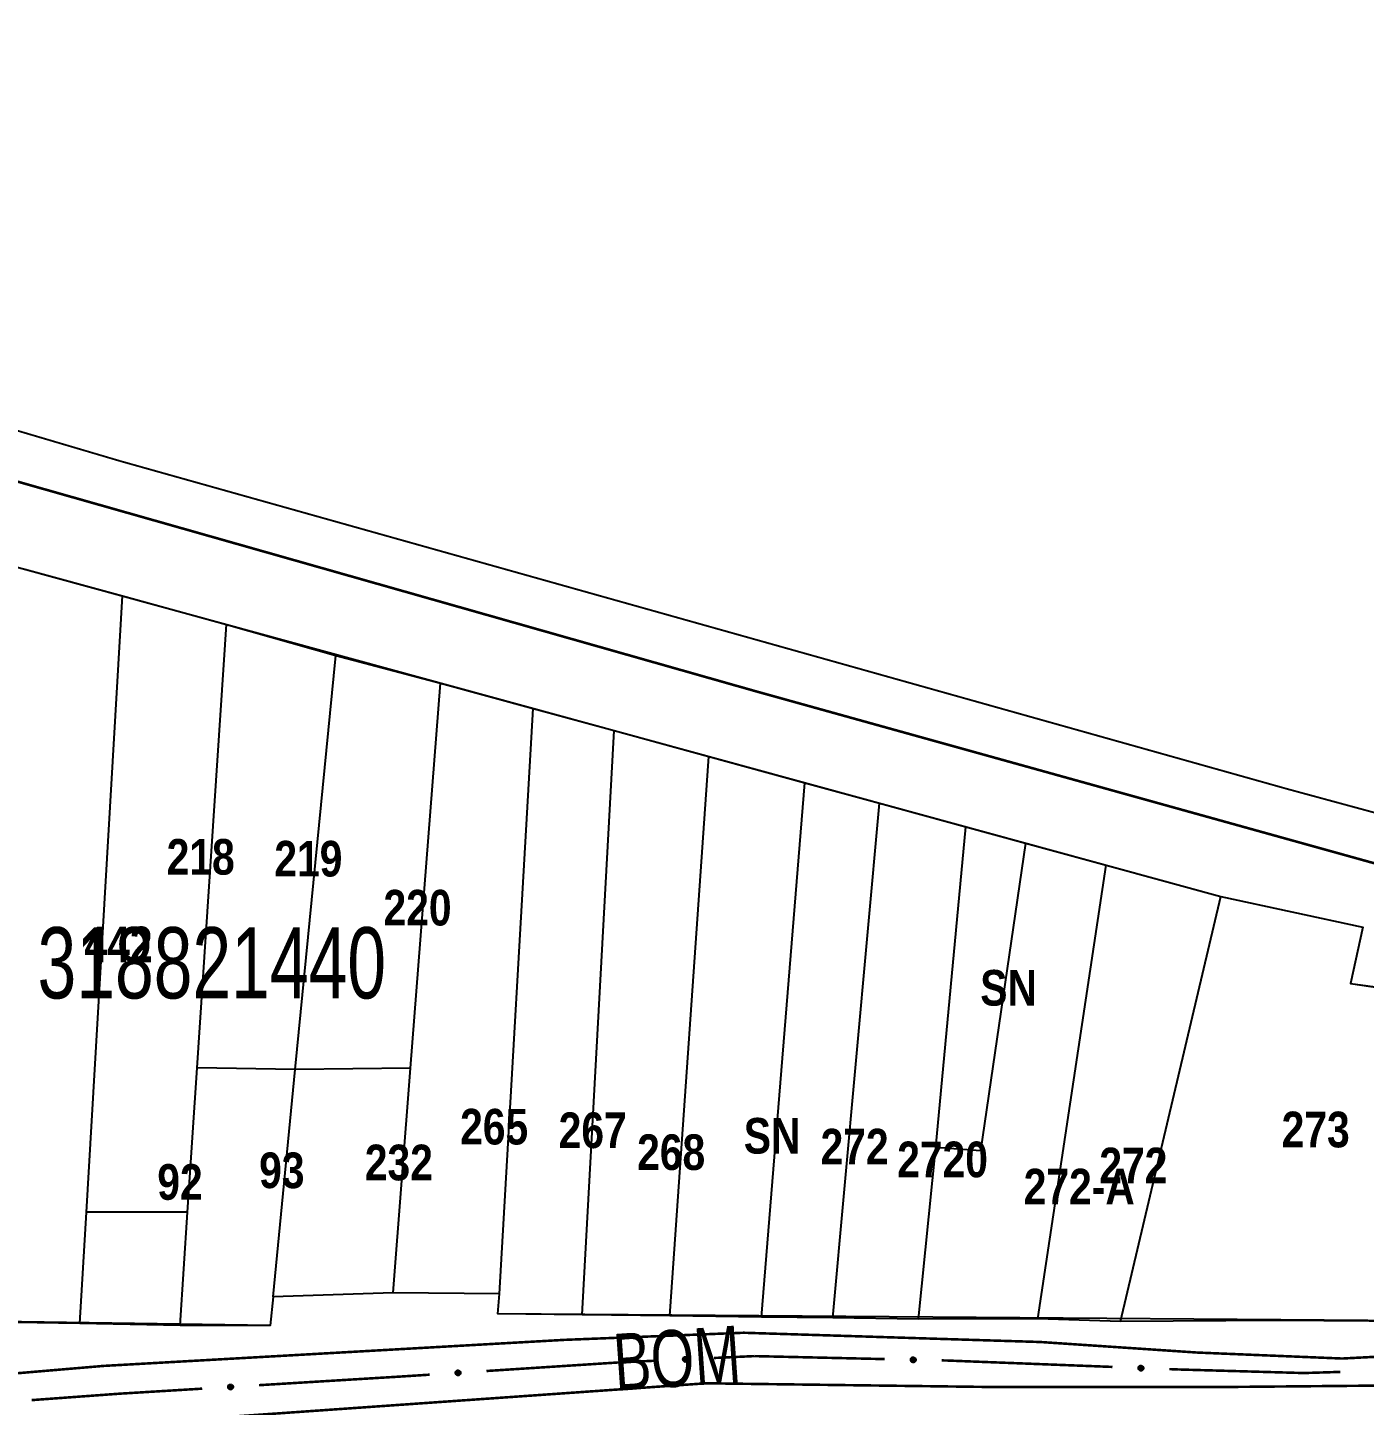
# Model space of a CAD drawing. Extents: x 203591 to 208218, y 4854879 to 4857795.
# Drawn here: x 204324.2 to 204418.1, y 4856017.5 to 4856114.2 of the extents above; entities that cross this region are included whole.
import ezdxf
from ezdxf.enums import TextEntityAlignment as Align

# ---------------------------------------------------------------- set-up
doc = ezdxf.new("R2010")
doc.units = 0
doc.header["$LTSCALE"] = 1.5
doc.header["$MEASUREMENT"] = 0
doc.linetypes.add('PHANTOMX2', pattern=[5, 2.5, -0.5, 0.5, -0.5, 0.5, -0.5])
doc.linetypes.add('TRACO_25', pattern=[8, 3, -1, 1, -1, 1, -1])
for name, color, linetype in [('CD-MALHA-LOTES', 40, 'CONTINUOUS'), ('CD_TXT_QUADRA', 7, 'CONTINUOUS'), ('LM-LIM-SETOR-FISCAL', 7, 'CONTINUOUS'), ('RU-QUADRAS', 210, 'CONTINUOUS'), ('SV-EIXO-RUA-N-PAV', 6, 'CONTINUOUS'), ('SV-EST-MUNIC-PAV', 20, 'CONTINUOUS'), ('SV-RUA-NAO-PAV-S-GUIA-C-GUIA', 7, 'PHANTOMX2'), ('SV-TXT-RUA-N-PAV-S-GUIA-C-GUIA', 7, 'CONTINUOUS'), ('Th_NmrPorta', 7, 'CONTINUOUS')]:
    doc.layers.add(name, color=color, linetype=linetype)
doc.styles.add('ARIAL', font='ARIAL.TTF')
doc.styles.get("Standard").update_dxf_attribs({"font": 'swisscbo.ttf'})
doc.linetypes.add('Limite', pattern='A,20,-3,[130,ltypeshp.shx,S=6.35,R=0,X=0,Y=0],-3,20', length=46)

msp = doc.modelspace()

# ---------------------------------------------------------------- linework, layer by layer
at = {"layer": 'CD-MALHA-LOTES', "linetype": 'Continuous', "flags": 128}
for points in [[(204323.98, 4856076.2), (204330.85, 4856074.32)], [(204328.31, 4856031.04), (204330.85, 4856074.32)], [(204330.85, 4856074.32), (204338.14, 4856072.32)], [(204336.08, 4856041.17), (204338.14, 4856072.32)], [(204338.14, 4856072.32), (204345.820901, 4856070.126874)], [(204342.98, 4856041.05), (204345.820901, 4856070.126874)], [(204345.820901, 4856070.126874), (204353.18, 4856068.18)], [(204351.07, 4856041.16), (204353.18, 4856068.18)], [(204353.18, 4856068.18), (204359.69, 4856066.42)], [(204357.32, 4856025.31), (204359.69, 4856066.42)], [(204359.69, 4856066.42), (204365.38, 4856064.86)], [(204363.12, 4856023.82), (204365.38, 4856064.86)], [(204365.38, 4856064.86), (204372.02, 4856063.05)], [(204369.27, 4856023.75), (204372.02, 4856063.05)], [(204372.02, 4856063.05), (204378.75, 4856061.2)], [(204375.71, 4856023.67), (204378.75, 4856061.2)], [(204378.75, 4856061.2), (204384, 4856059.77)], [(204380.72, 4856023.61), (204384, 4856059.77)], [(204384, 4856059.77), (204390.06, 4856058.1)], [(204387.96, 4856035.59), (204390.06, 4856058.1)], [(204390.06, 4856058.1), (204394.25, 4856056.96)], [(204394.25, 4856056.96), (204391.1, 4856035.34)], [(204394.25, 4856056.96), (204399.92, 4856055.41)], [(204395.11, 4856023.54), (204399.92, 4856055.41)], [(204399.92, 4856055.41), (204407.96, 4856053.21)], [(204400.93, 4856023.36), (204407.96, 4856053.21)], [(204407.96, 4856053.21), (204417.93, 4856051.06)], [(204417.93, 4856051.06), (204417.08, 4856047.1)], [(204417.08, 4856047.1), (204430.87, 4856045.07)], [(204335.41, 4856031.05), (204336.08, 4856041.17)], [(204342.98, 4856041.05), (204336.08, 4856041.17)], [(204341.42, 4856025.09), (204342.98, 4856041.05)], [(204351.07, 4856041.16), (204342.98, 4856041.05)], [(204349.84, 4856025.38), (204351.07, 4856041.16)], [(204386.73, 4856023.53), (204387.96, 4856035.59)], [(204391.1, 4856035.34), (204387.96, 4856035.59)], [(204327.84, 4856023.21), (204328.31, 4856031.04)], [(204335.41, 4856031.05), (204328.31, 4856031.04)], [(204334.89, 4856023.08), (204335.41, 4856031.05)], [(204341.42, 4856025.09), (204341.22, 4856023.08)], [(204349.84, 4856025.38), (204341.42, 4856025.09)], [(204357.32, 4856025.31), (204349.84, 4856025.38)], [(204357.19, 4856023.89), (204357.32, 4856025.31)], [(204327.84, 4856023.21), (204321.84, 4856023.31)], [(204334.89, 4856023.08), (204327.84, 4856023.21)], [(204341.22, 4856023.08), (204334.89, 4856023.08)], [(204363.12, 4856023.82), (204357.19, 4856023.89)], [(204369.27, 4856023.75), (204363.12, 4856023.82)], [(204375.71, 4856023.67), (204369.27, 4856023.75)], [(204380.72, 4856023.61), (204375.71, 4856023.67)], [(204386.73, 4856023.53), (204380.72, 4856023.61)], [(204395.11, 4856023.54), (204386.73, 4856023.53)], [(204400.93, 4856023.36), (204395.11, 4856023.54)], [(204412.01, 4856023.42), (204400.93, 4856023.36)], [(204427.92, 4856023.31), (204412.01, 4856023.42)]]:
    msp.add_lwpolyline(points, dxfattribs=at)
at = {"layer": 'LM-LIM-SETOR-FISCAL', "linetype": 'Limite', "ltscale": 0.1, "const_width": 0.13, "flags": 128}
msp.add_lwpolyline([(205796.415, 4856248.315), (205682.51, 4856182.65), (205659.3, 4856170.51), (205621.44, 4856158.01), (205507.35, 4856123.37), (205407.36, 4856092.31), (205394.74, 4856089.5), (205362.25, 4856082.61), (205354.69, 4856080.34), (205337.55, 4856076.77), (205289.87, 4856073.56), (205229.36, 4856070.3), (205219.27, 4856069.56), (205147.92, 4856065.7), (205113.32, 4856064.4), (205090.92, 4856063.16), (205009.9, 4856058.92), (204851.88, 4856050.7), (204687.08, 4856042.13), (204637.14, 4856038.78), (204603.03, 4856036.66), (204553.89, 4856035.32), (204520.66, 4856035.13), (204502.57, 4856037.61), (204484.57, 4856041.23), (204412.67, 4856060.75), (204330.68, 4856083.79), (204299.16, 4856093.11), (204270.41, 4856101.78), (204253.26, 4856107.22), (204244.69, 4856110.17), (204218.41, 4856111.79), (204202.69, 4856112.17), (204189.55, 4856111.98), (204142.89, 4856109.12), (204035.38, 4856102.27), (203993.42, 4856098.93), (203985.94, 4856098.57), (203969, 4856097.51), (203907.01, 4856092.75), (203828.45, 4856087.6), (203806.83, 4856085.89), (203745.43, 4856081.58), (203724.99, 4856080.15), (203677.22, 4856076.56), (203633.71, 4856071.22), (203591.04, 4856063.51), (203660.37, 4856023.03), (203705.27, 4855996.41), (203743.77, 4855973.31), (203818.31, 4855928.72), (203887.09, 4855887.86), (203952.66, 4855848.85), (204025, 4855805.96), (204088.2, 4855766.95), (204107.49, 4855755.62), (204177.8, 4855715.26), (204283.05, 4855651.55), (204316.3, 4855629.3), (204344.05, 4855608.74), (204359.413431, 4855596.133587), (204366.73, 4855590.13), (204395.58, 4855561.78), (204414.87, 4855540.12), (204436.53, 4855514.57), (204458.95, 4855485.04), (204486.36, 4855444.86), (204505.82, 4855416.26), (204534.16, 4855377.59), (204568.85, 4855328.27), (204604.98, 4855276.24), (204637.1, 4855229.79), (204661.77, 4855193.9), (204679.77, 4855167.91), (204703.32, 4855133.45), (204736.81, 4855084.64), (204752.67, 4855062.31), (204783.23, 4855019.37), (204803.12, 4854991.18), (204834.249649, 4854948.199642), (204845.64, 4854959.83), (204876.75, 4854964.71), (204914.35, 4854970.84), (204996.87, 4854983.31), (205090.66, 4854997.71), (205105.98, 4854999.94), (205187.94, 4855012.05), (205245.94, 4855021.11), (205272.68, 4855025.85), (205289.82, 4855028.52), (205353.63, 4855038.1), (205379.87, 4855044.32), (205380.17, 4855053.59), (205399.55, 4855054.95), (205426.54, 4855056.03), (205437.99, 4855056.62), (205499.63, 4855060.67), (205539.31, 4855063.19), (205567.09, 4855064.98), (205582.41, 4855066.09), (205635.91, 4855070), (205692.95, 4855073.42), (205739.37, 4855076.32), (205755.85, 4855076.88), (205779.09, 4855078.91), (205796.39, 4855080.33), (205832.27, 4855082.2), (205855.36, 4855083.58), (205884.96, 4855084.97), (205904.85, 4855085.43), (205945.85, 4855088.06), (205975.45, 4855089.94), (205990.04, 4855090.61), (206010.45, 4855091.62), (206021.42, 4855091.93), (206022.38, 4855094.63), (206023.19, 4855099.07), (206023.73, 4855105.32), (206023.73, 4855114.57), (206023.61, 4855122.77), (206023.73, 4855128.91), (206023.31, 4855148.74), (206059.09, 4855155.08), (206090.43, 4855139.24), (206138.56, 4855111.07), (206178.75, 4855088.19), (206206.79, 4855072.52), (206222.46, 4855062.86), (206230.38, 4855057.64), (206237.19, 4855052.51), (206245.02, 4855046.96), (206277.61, 4855028.92), (206315.11, 4855009.06), (206322.43, 4855004.94), (206334.61, 4854998.15), (206344.05, 4854991.94), (206370.01, 4854978.16), (206377.13, 4854974.52), (206383.62, 4854970.88), (206391.86, 4854965.97), (206400.96, 4854960.99), (206409.67, 4854956.24), (206418.06, 4854951.81), (206428.03, 4854946.58), (206436.74, 4854941.99), (206446.39, 4854936.45), (206454.94, 4854931.86), (206463.33, 4854927.27), (206473.94, 4854921.41), (206483.44, 4854916.66), (206493.49, 4854911.28), (206502.2, 4854906.53), (206509.16, 4854902.73), (206517.55, 4854899.17), (206528.48, 4854896), (206549.69, 4854889.67), (206564.41, 4854883.97), (206567.2, 4854879.08), (206570.83, 4854883.26), (206576.05, 4854891.17), (206582.86, 4854902.57), (206588.24, 4854910.17), (206594.1, 4854919.67), (206601.38, 4854929.09), (206611.99, 4854937.95), (206625.76, 4854949.98), (206640.32, 4854965.18), (206646.34, 4854973.73), (206650.93, 4854980.7), (206656.31, 4854989.4), (206659.8, 4854993.84), (206666.37, 4855000.56), (206674.91, 4855008.32), (206682.51, 4855016.24), (206687.1, 4855021.3), (206689.8, 4855026.21), (206695.97, 4855035.87), (206702.46, 4855046.95), (206709.74, 4855060.01), (206715.44, 4855068.88), (206721.77, 4855075.21), (206727.79, 4855082.65), (206732.22, 4855088.66), (206736.5, 4855097.05), (206739.58, 4855106.79), (206740.85, 4855116.29), (206741.17, 4855125.63), (206741.64, 4855134.02), (206741.17, 4855142.09), (206742.12, 4855150.72), (206742.75, 4855160.06), (206742.43, 4855173.36), (206743.07, 4855183.81), (206745.76, 4855192.36), (206748.45, 4855197.74), (206758.11, 4855205.5), (206768.24, 4855208.82), (206775.2, 4855210.56), (206778.84, 4855212.3), (206783.44, 4855216.26), (206786.6, 4855221.64), (206789.29, 4855225.29), (206792.14, 4855229.4), (206795.63, 4855232.73), (206801.01, 4855234.47), (206808.45, 4855236.21), (206816.52, 4855237.63), (206822.22, 4855240.17), (206827.6, 4855242.54), (206831.4, 4855244.28), (206836.63, 4855244.44), (206839.95, 4855243.97), (206842.19, 4855243.65), (206845.62, 4855240.46), (206849.62, 4855235.99), (206854.58, 4855232.12), (206859.64, 4855229.78), (206864.76, 4855227.39), (206870.2, 4855225.04), (206874.73, 4855222.3), (206878.92, 4855219.29), (206882.98, 4855215.83), (206887.98, 4855212.7), (206893.95, 4855209.85), (206900.29, 4855207.85), (206907.15, 4855206.19), (206913.73, 4855205.04), (206920.81, 4855203.6), (206927.56, 4855201.94), (206933.6, 4855200.48), (206939.89, 4855199.17), (206945.67, 4855197.5), (206951.88, 4855196.77), (206955.646692, 4855197.169441), (206957.306662, 4855197.34315), (206961.862616, 4855199.664984), (206966.527907, 4855198.429918), (206972.051755, 4855197.762708), (206977.408644, 4855196.392723), (206983.226231, 4855195.866614), (206988.517313, 4855195.575902), (206994.381656, 4855194.986132), (206999.439545, 4855194.39722), (207005.614593, 4855193.621657), (207012.363297, 4855193.601324), (207017.572169, 4855195.36525), (207023.03395, 4855199.405412), (207027.732957, 4855202.047994), (207032.274552, 4855204.906141), (207036.833943, 4855207.976499), (207041.709791, 4855210.664404), (207047.645836, 4855212.460922), (207053.627362, 4855214.050921), (207060.025663, 4855216.416757), (207065.622577, 4855219.182648), (207071.297192, 4855222.28006), (207076.000549, 4855226.442043), (207079.81713, 4855231.025691), (207081.103271, 4855236.760794), (207082.59759, 4855241.307754), (207088.023389, 4855243.939561), (207090.578395, 4855249.590665), (207089.808985, 4855256.17649), (207088.296416, 4855261.394437), (207091.682817, 4855264.782116), (207096.437455, 4855266.14688), (207101.10609, 4855269.633922), (207105.023599, 4855274.180832), (207109.741577, 4855275.556417), (207115.560457, 4855275.105675), (207120.834136, 4855274.222138), (207125.843848, 4855273.366924), (207131.736831, 4855271.630579), (207137.125757, 4855270.101991), (207140.28442, 4855270.079902), (207149.515925, 4855272.920652), (207159.750695, 4855279.150512), (207168.205506, 4855287.160332), (207178.440276, 4855293.835183), (207190.455007, 4855299.175063), (207198.909818, 4855306.294903), (207210.479558, 4855312.524764), (207226.054209, 4855320.312089), (207238.95892, 4855331.88183), (207248.7487, 4855350.571411), (207250.973651, 4855379.940753), (207256.758521, 4855404.860194), (207263.433371, 4855423.994765), (207271.888182, 4855446.689256), (207282.567942, 4855472.943668), (207294.805168, 4855494.970674), (207326.84445, 4855524.340016), (207365.558582, 4855558.159258), (207387.072345, 4855586.866424), (207407.157013, 4855615.155159), (207422.962295, 4855638.924947), (207434.532036, 4855666.069339), (207438.091956, 4855689.65381), (207436.311996, 4855734.152813), (207437.646966, 4855776.64936), (207435.867006, 4855804.683732), (207437.201976, 4855838.502973), (207442.986846, 4855862.087445), (207450.106687, 4855888.786846), (207460.341457, 4855908.811397), (207484.893222, 4855935.842551), (207514.888754, 4855951.474025), (207555.868566, 4855955.698748), (207618.394465, 4855944.291996), (207657.684388, 4855935.842551), (207679.230475, 4855930.772883), (207701.081061, 4855927.500978), (207727.335472, 4855933.285849), (207757.594794, 4855943.075629), (207797.198906, 4855948.41551), (207840.362939, 4855943.520619), (207880.857031, 4855931.060899), (207908.46854, 4855922.081144), (207928.081857, 4855916.750273), (207978.978222, 4855907.32502), (207988.919986, 4855905.773418), (208022.363859, 4855902.136547), (208058.853041, 4855901.246567), (208090.002343, 4855903.026527), (208114.955167, 4855908.683361), (208130.682304, 4855913.813432), (208161.847626, 4855928.407512), (208188.891822, 4855948.61949), (208218.286591, 4855981.057933), (208187.445907, 4855991.449903), (208165.321069, 4856010.222493), (208159.224361, 4856022.94), (208156.58974, 4856039.12589), (208148.685879, 4856065.472094), (208141.72335, 4856085.385589), (208131.121743, 4856100.600365), (208114.978287, 4856123.563692), (208106.091421, 4856139.449948), (208093.205298, 4856162.116022), (208084.73682, 4856199.326829), (208076.797221, 4856229.27502), (208073.616124, 4856257.1496), (208067.838157, 4856284.431712), (208065.021572, 4856320.096316), (208063.518292, 4856367.226456), (208062.416051, 4856397.165935), (208051.054374, 4856419.94066), (208041.168955, 4856425.250761), (208034.147983, 4856457.455812), (208021.67975, 4856492.348298), (208031.159526, 4856541.689942), (208020.976111, 4856586.808408), (208019.467809, 4856600.268866), (208028.327718, 4856624.553543), (208027.926294, 4856671.90573), (208026.162133, 4856750.628679), (208030.440265, 4856795.701991), (208034.406877, 4856848.418794), (208036.125381, 4856871.257936), (208022.299519, 4856927.922659), (208010.560024, 4856953.886397), (208008.303255, 4856989.771934), (207999.795743, 4857038.357717), (207992.204293, 4857055.360826), (207973.187812, 4857100.767903), (207964.482023, 4857136.653753), (207955.32649, 4857174.790688), (207947.06, 4857205.66), (207936.24, 4857242.09), (207927.67, 4857273.58), (207918.98, 4857320.37), (207891.61, 4857379.79), (207864.78, 4857442.58), (207832.53, 4857508.13), (207814.62, 4857556.12), (207809.96, 4857575.68), (207785.03, 4857617.04), (207772.89, 4857638.07), (207748.63, 4857685.56), (207726.14, 4857726.05), (207670.54, 4857791.94), (207637.716929, 4857752.579866), (207327.499503, 4857249.046871), (207320.676618, 4857251.493261), (207314.080136, 4857253.877844), (207301.63279, 4857226.347664), (207278.712679, 4857178.433894), (207276.5774, 4857174.787641), (207262.892453, 4857152.57806), (207252.462304, 4857134.399802), (207240.885989, 4857115.917861), (207229.906692, 4857098.269253), (207214.91377, 4857077.033986), (207202.397592, 4857060.643753), (207187.795384, 4857042.763498), (207183.851205, 4857038.068132), (207172.84771, 4857025.964287), (207149.87276, 4857002.228535), (207122.979462, 4856978.24558), (207115.279823, 4856971.792429), (207096.554824, 4856956.721089), (207093.179038, 4856954.256239), (207063.969674, 4856931.265115), (207039.009706, 4856911.05036), (207002.55255, 4856880.952023), (206995.622513, 4856875.427191), (206955.697742, 4856843.197587), (206925.76, 4856819.17), (206889.95, 4856790.29), (206863.87, 4856769.12), (206847.05, 4856755.62), (206812.934473, 4856729.478313), (206791.2, 4856713), (206771.48, 4856697.98), (206751.62, 4856684.07), (206724.81, 4856665.42), (206695.34, 4856644.45), (206670.42, 4856628.03), (206663.08, 4856623.07), (206633.21, 4856602.21), (206600.85, 4856580.16), (206591.4, 4856573.83), (206573.31, 4856561.53), (206563.13, 4856555.38), (206553.22, 4856549.54), (206544.9, 4856545.03), (206536.19, 4856541.04), (206524.84, 4856536.19), (206513.22, 4856531.58), (206498.3, 4856526.31), (206481.81, 4856521.39), (206460.98, 4856515.61), (206436.55, 4856509.25), (206404.85, 4856501.32), (206376.503498, 4856494.172169), (206338.854515, 4856484.264542), (206332.61, 4856481.61), (206321.41, 4856478.45), (206309.98, 4856474.91), (206297.27, 4856470.73), (206283.09, 4856465.93), (206265.98, 4856460.4), (206237.37, 4856450.17), (206227.79, 4856446.64), (206207.64, 4856438.98), (206187.88, 4856431.02), (206170.1, 4856423.58), (206145.59, 4856412.49), (206123.09, 4856402.3), (206095.56, 4856389.84), (206084.72388, 4856385.188271), (206064.4, 4856375.95), (206043.92, 4856366.69), (206002.95, 4856348.23), (205973.98, 4856334.81), (205918.83, 4856309.59), (205889.94, 4856296.39), (205871.28, 4856287.81), (205863.09, 4856283.51), (205834.67, 4856269.04), (205796.415, 4856248.315)], dxfattribs=at)
at = {"layer": 'RU-QUADRAS', "color": 6, "linetype": 'Continuous'}
for points in [[(204295.81, 4856083.91), (204407.96, 4856053.21), (204417.93, 4856051.06), (204417.08, 4856047.1), (204461.4, 4856041.13)], [(204436.61, 4856023.28), (204357.19, 4856023.89), (204357.32, 4856025.31), (204349.84, 4856025.38), (204341.42, 4856025.09), (204341.22, 4856023.08), (204312.62, 4856023.49)]]:
    msp.add_lwpolyline(points, dxfattribs=at)
at = {"layer": 'SV-EIXO-RUA-N-PAV', "const_width": 0.18, "flags": 128}
for points in [[(204356.402366, 4856019.884073), (204365.383597, 4856020.465008)], [(204365.383597, 4856020.465008), (204365.77, 4856020.49)], [(204365.77, 4856020.49), (204368.37995, 4856020.61178)], [(204372.375603, 4856020.798216), (204374.37343, 4856020.891435)], [(204374.37343, 4856020.891435), (204375.2, 4856020.93)], [(204375.2, 4856020.93), (204384.37012, 4856020.719735)], [(204388.369069, 4856020.628042), (204388.72, 4856020.62)], [(204388.72, 4856020.62), (204400.360286, 4856020.170098)], [(204404.357301, 4856020.015611), (204405.02, 4856019.99)], [(204340.433441, 4856018.887772), (204349.416757, 4856019.435536)], [(204349.416757, 4856019.435536), (204350.31, 4856019.49)], [(204350.31, 4856019.49), (204352.410708, 4856019.62588)], [(204405.02, 4856019.99), (204413.353421, 4856019.752442)], [(204413.353421, 4856019.752442), (204413.79, 4856019.74)], [(204413.79, 4856019.74), (204416.351981, 4856019.820468)], [(204324.468119, 4856017.839171), (204330.452124, 4856018.276987)], [(204330.452124, 4856018.276987), (204330.63, 4856018.29)], [(204330.63, 4856018.29), (204336.440857, 4856018.644321)]]:
    msp.add_lwpolyline(points, dxfattribs=at)
at = {"layer": 'SV-EIXO-RUA-N-PAV', "flags": 128}
for points in [[(204370.229122, 4856020.808262), (204370.26154, 4856020.844883), (204370.29689, 4856020.869728), (204370.332339, 4856020.881963), (204370.366483, 4856020.884607), (204370.401718, 4856020.883378), (204370.43697, 4856020.874301), (204370.473863, 4856020.855561), (204370.510827, 4856020.823299), (204370.533898, 4856020.785413), (204370.547753, 4856020.751301), (204370.55256, 4856020.715857), (204370.550793, 4856020.681647), (204370.540153, 4856020.645342), (204370.520796, 4856020.608139), (204370.487456, 4856020.571756), (204370.452632, 4856020.547637), (204370.418034, 4856020.536702), (204370.38237, 4856020.532095), (204370.346412, 4856020.533781), (204370.31186, 4856020.54289), (204370.274438, 4856020.562447), (204370.238964, 4856020.59583), (204370.214511, 4856020.630288), (204370.203094, 4856020.664723), (204370.199348, 4856020.699937), (204370.200151, 4856020.735293), (204370.2078, 4856020.771108), (204370.229122, 4856020.808262)], [(204386.228475, 4856020.787234), (204386.26336, 4856020.821513), (204386.300352, 4856020.843841), (204386.336565, 4856020.853584), (204386.37081, 4856020.853849), (204386.405875, 4856020.850174), (204386.44041, 4856020.838669), (204386.475912, 4856020.81741), (204386.510544, 4856020.782657), (204386.530927, 4856020.743259), (204386.542378, 4856020.708268), (204386.54471, 4856020.672575), (204386.540569, 4856020.638571), (204386.527433, 4856020.603093), (204386.505537, 4856020.567325), (204386.469749, 4856020.533347), (204386.433333, 4856020.511706), (204386.398059, 4856020.503202), (204386.362161, 4856020.501084), (204386.326407, 4856020.505265), (204386.292572, 4856020.516754), (204386.256599, 4856020.538864), (204386.22353, 4856020.574632), (204386.201532, 4856020.610705), (204386.192535, 4856020.645851), (204386.191246, 4856020.68124), (204386.194504, 4856020.716454), (204386.204623, 4856020.751651), (204386.228475, 4856020.787234)], [(204402.219472, 4856020.208402), (204402.254891, 4856020.242129), (204402.292228, 4856020.263873), (204402.32859, 4856020.273046), (204402.362835, 4856020.272773), (204402.397838, 4856020.268548), (204402.432188, 4856020.256502), (204402.467352, 4856020.234688), (204402.501434, 4856020.199395), (204402.521195, 4856020.159682), (204402.532095, 4856020.124515), (204402.533867, 4856020.08879), (204402.529192, 4856020.054855), (204402.5155, 4856020.019588), (204402.493045, 4856019.984169), (204402.456728, 4856019.950756), (204402.419977, 4856019.92969), (204402.384574, 4856019.921741), (204402.348647, 4856019.920188), (204402.312963, 4856019.92493), (204402.279312, 4856019.936948), (204402.243691, 4856019.959621), (204402.211188, 4856019.995903), (204402.189759, 4856020.032318), (204402.181315, 4856020.0676), (204402.180582, 4856020.103005), (204402.184393, 4856020.138164), (204402.195064, 4856020.173198), (204402.219472, 4856020.208402)], [(204354.25605, 4856019.855554), (204354.287806, 4856019.892751), (204354.322704, 4856019.918227), (204354.357927, 4856019.931097), (204354.392018, 4856019.934354), (204354.42727, 4856019.933759), (204354.462678, 4856019.925317), (204354.499903, 4856019.907242), (204354.53744, 4856019.875649), (204354.561188, 4856019.838183), (204354.575654, 4856019.804327), (204354.581097, 4856019.768974), (204354.579944, 4856019.734738), (204354.569959, 4856019.698248), (204354.551273, 4856019.660703), (204354.518592, 4856019.623727), (204354.484207, 4856019.598986), (204354.449811, 4856019.587431), (204354.414236, 4856019.582184), (204354.378254, 4856019.583224), (204354.343544, 4856019.591711), (204354.305776, 4856019.610592), (204354.269707, 4856019.643333), (204354.24464, 4856019.677345), (204354.232605, 4856019.71157), (204354.228228, 4856019.746711), (204354.228396, 4856019.782075), (204354.2354, 4856019.818022), (204354.25605, 4856019.855554)], [(204338.287035, 4856018.867178), (204338.318927, 4856018.904258), (204338.35392, 4856018.929604), (204338.38919, 4856018.942345), (204338.423292, 4856018.945476), (204338.458542, 4856018.94475), (204338.493919, 4856018.936177), (204338.531076, 4856018.917965), (204338.568497, 4856018.886234), (204338.592106, 4856018.848681), (204338.606447, 4856018.814771), (204338.611759, 4856018.779399), (204338.610481, 4856018.745168), (204338.60036, 4856018.708714), (204338.581536, 4856018.671239), (204338.548719, 4856018.634383), (204338.514243, 4856018.609769), (204338.479804, 4856018.598342), (204338.44421, 4856018.593226), (204338.408232, 4856018.594399), (204338.373553, 4856018.603014), (204338.335856, 4856018.622035), (204338.299908, 4856018.654908), (204338.274966, 4856018.689013), (204338.263058, 4856018.723282), (204338.258811, 4856018.758439), (204338.259109, 4856018.793802), (204338.266246, 4856018.829723), (204338.287035, 4856018.867178)]]:
    msp.add_lwpolyline(points, close=True, dxfattribs=at)
for points in [[(204370.199348, 4856020.699937), (204370.547753, 4856020.751301)], [(204370.200151, 4856020.735293), (204370.533898, 4856020.785413)], [(204370.203094, 4856020.664723), (204370.55256, 4856020.715857)], [(204370.203482, 4856020.718886), (204370.535773, 4856020.769906)], [(204370.203836, 4856020.68202), (204370.548522, 4856020.730887)], [(204370.2078, 4856020.771108), (204370.510827, 4856020.823299)], [(204370.208707, 4856020.75328), (204370.517763, 4856020.804582)], [(204370.212305, 4856020.646899), (204370.548685, 4856020.69811)], [(204370.214511, 4856020.630288), (204370.550793, 4856020.681647)], [(204370.219385, 4856020.787928), (204370.488912, 4856020.837386)], [(204370.228952, 4856020.612159), (204370.540797, 4856020.662226)], [(204370.229122, 4856020.808262), (204370.473863, 4856020.855561)], [(204370.238964, 4856020.59583), (204370.540153, 4856020.645342)], [(204370.247591, 4856020.827492), (204370.448049, 4856020.864166)], [(204370.260465, 4856020.580846), (204370.527458, 4856020.626088)], [(204370.26154, 4856020.844883), (204370.43697, 4856020.874301)], [(204370.274438, 4856020.562447), (204370.520796, 4856020.608139)], [(204370.281631, 4856020.859133), (204370.410547, 4856020.877442)], [(204370.29689, 4856020.869728), (204370.401718, 4856020.883378)], [(204370.298539, 4856020.555302), (204370.496398, 4856020.589122)], [(204370.31186, 4856020.54289), (204370.487456, 4856020.571756)], [(204370.333442, 4856020.539172), (204370.463658, 4856020.558908)], [(204370.346412, 4856020.533781), (204370.452632, 4856020.547637)], [(204386.191246, 4856020.68124), (204386.542378, 4856020.708268)], [(204386.192535, 4856020.645851), (204386.54471, 4856020.672575)], [(204386.194478, 4856020.663054), (204386.541726, 4856020.687849)], [(204386.194504, 4856020.716454), (204386.530927, 4856020.743259)], [(204386.196686, 4856020.699855), (204386.53172, 4856020.72766)], [(204386.200485, 4856020.62743), (204386.539611, 4856020.655141)], [(204386.201532, 4856020.610705), (204386.540569, 4856020.638571)], [(204386.204289, 4856020.733803), (204386.516163, 4856020.763504)], [(204386.204623, 4856020.751651), (204386.510544, 4856020.782657)], [(204386.214678, 4856020.591617), (204386.529249, 4856020.619891)], [(204386.217349, 4856020.767626), (204386.489662, 4856020.798233)], [(204386.22353, 4856020.574632), (204386.527433, 4856020.603093)], [(204386.228475, 4856020.787234), (204386.475912, 4856020.81741)], [(204386.243939, 4856020.558189), (204386.51343, 4856020.584767)], [(204386.248236, 4856020.805134), (204386.450758, 4856020.827788)], [(204386.256599, 4856020.538864), (204386.505537, 4856020.567325)], [(204386.26336, 4856020.821513), (204386.44041, 4856020.838669)], [(204386.280145, 4856020.530061), (204386.479876, 4856020.55005)], [(204386.284392, 4856020.834332), (204386.414269, 4856020.843638)], [(204386.292572, 4856020.516754), (204386.469749, 4856020.533347)], [(204386.300352, 4856020.843841), (204386.405875, 4856020.850174)], [(204386.313843, 4856020.511545), (204386.445115, 4856020.522184)], [(204386.326407, 4856020.505265), (204386.433333, 4856020.511706)], [(204402.180582, 4856020.103005), (204402.532095, 4856020.124515)], [(204402.183528, 4856020.084771), (204402.531123, 4856020.10411)], [(204402.184393, 4856020.138164), (204402.521195, 4856020.159682)], [(204402.186314, 4856020.121533), (204402.521743, 4856020.144073)], [(204402.194449, 4856020.155357), (204402.506751, 4856020.180156)], [(204402.195064, 4856020.173198), (204402.501434, 4856020.199395)], [(204402.208038, 4856020.188971), (204402.480799, 4856020.215298)], [(204402.219472, 4856020.208402), (204402.467352, 4856020.234688)], [(204402.239511, 4856020.225989), (204402.442364, 4856020.24546)], [(204402.254891, 4856020.242129), (204402.432188, 4856020.256502)], [(204402.276122, 4856020.254616), (204402.406129, 4856020.261881)], [(204402.292228, 4856020.263873), (204402.397838, 4856020.268548)], [(204354.228228, 4856019.746711), (204354.575654, 4856019.804327)], [(204354.228396, 4856019.782075), (204354.561188, 4856019.838183)], [(204354.232021, 4856019.765731), (204354.563342, 4856019.822713)], [(204354.232605, 4856019.71157), (204354.581097, 4856019.768974)], [(204354.233037, 4856019.728877), (204354.576789, 4856019.783929)], [(204354.2354, 4856019.818022), (204354.53744, 4856019.875649)], [(204354.236627, 4856019.800213), (204354.544711, 4856019.85706)], [(204354.242136, 4856019.693914), (204354.577541, 4856019.751161)], [(204354.24464, 4856019.677345), (204354.579944, 4856019.734738)], [(204354.24668, 4856019.835048), (204354.515276, 4856019.88934)], [(204354.25605, 4856019.855554), (204354.499903, 4856019.907242)], [(204354.259404, 4856019.659479), (204354.5703, 4856019.715141)], [(204354.269707, 4856019.643333), (204354.569959, 4856019.698248)], [(204354.274171, 4856019.875112), (204354.473938, 4856019.915381)], [(204354.287806, 4856019.892751), (204354.462678, 4856019.925317)], [(204354.291475, 4856019.628737), (204354.557611, 4856019.678768)], [(204354.305776, 4856019.610592), (204354.551273, 4856019.660703)], [(204354.307637, 4856019.907359), (204354.436204, 4856019.927982)], [(204354.322704, 4856019.918227), (204354.42727, 4856019.933759)], [(204354.330002, 4856019.603881), (204354.527221, 4856019.641251)], [(204354.343544, 4856019.591711), (204354.518592, 4856019.623727)], [(204354.365189, 4856019.588382), (204354.495029, 4856019.610454)], [(204354.378254, 4856019.583224), (204354.484207, 4856019.598986)], [(204402.181315, 4856020.0676), (204402.533867, 4856020.08879)], [(204402.188975, 4856020.049057), (204402.528495, 4856020.071438)], [(204402.189759, 4856020.032318), (204402.529192, 4856020.054855)], [(204402.202604, 4856020.013026), (204402.51758, 4856020.036356)], [(204402.211188, 4856019.995903), (204402.5155, 4856020.019588)], [(204402.231336, 4856019.979142), (204402.501211, 4856020.001485)], [(204402.243691, 4856019.959621), (204402.493045, 4856019.984169)], [(204402.267096, 4856019.950449), (204402.467117, 4856019.967298)], [(204402.279312, 4856019.936948), (204402.456728, 4856019.950756)], [(204402.300499, 4856019.931406), (204402.431922, 4856019.939982)], [(204402.312963, 4856019.92493), (204402.419977, 4856019.92969)], [(204338.258811, 4856018.758439), (204338.606447, 4856018.814771)], [(204338.259109, 4856018.793802), (204338.592106, 4856018.848681)], [(204338.262674, 4856018.777445), (204338.594203, 4856018.833203)], [(204338.263058, 4856018.723282), (204338.611759, 4856018.779399)], [(204338.263554, 4856018.740588), (204338.607507, 4856018.79437)], [(204338.266246, 4856018.829723), (204338.568497, 4856018.886234)], [(204338.267407, 4856018.81191), (204338.5757, 4856018.867618)], [(204338.272523, 4856018.705591), (204338.608138, 4856018.761599)], [(204338.274966, 4856018.689013), (204338.610481, 4856018.745168)], [(204338.277589, 4856018.846707), (204338.546383, 4856018.900007)], [(204338.287035, 4856018.867178), (204338.531076, 4856018.917965)], [(204338.289664, 4856018.671093), (204338.600764, 4856018.725606)], [(204338.299908, 4856018.654908), (204338.60036, 4856018.708714)], [(204338.305228, 4856018.88667), (204338.505142, 4856018.926201)], [(204338.318927, 4856018.904258), (204338.493919, 4856018.936177)], [(204338.321621, 4856018.640232), (204338.587941, 4856018.68928)], [(204338.335856, 4856018.622035), (204338.581536, 4856018.671239)], [(204338.338812, 4856018.918793), (204338.467454, 4856018.93894)], [(204338.35392, 4856018.929604), (204338.458542, 4856018.94475)], [(204338.360056, 4856018.615235), (204338.557412, 4856018.651875)], [(204338.373553, 4856018.603014), (204338.548719, 4856018.634383)], [(204338.395186, 4856018.599605), (204338.525106, 4856018.621197)], [(204338.408232, 4856018.594399), (204338.514243, 4856018.609769)]]:
    msp.add_lwpolyline(points, dxfattribs=at)
at = {"layer": 'SV-EST-MUNIC-PAV', "linetype": 'Continuous', "const_width": 0.18, "flags": 128}
msp.add_lwpolyline([(204465.63, 4856042.7), (204456.36, 4856045.08), (204375.39, 4856067.6), (204308.57, 4856086.58), (204265.52, 4856099.88), (204258.46, 4856101.81)], dxfattribs=at)
at = {"layer": 'SV-RUA-NAO-PAV-S-GUIA-C-GUIA', "linetype": 'TRACO_25', "const_width": 0.18, "flags": 128}
for points in [[(204261.7, 4856023.02), (204262.35, 4856017.68), (204263.51, 4856016.02), (204265.17, 4856015.33), (204298.22, 4856017.58), (204329.5, 4856020.24), (204361.87, 4856022.07), (204374.47, 4856022.57), (204395.3, 4856021.92), (204406.3, 4856021.18), (204416.48, 4856020.76), (204431.26, 4856021.52), (204446.66, 4856023.02)], [(204381.75, 4855967.68), (204357.41, 4855966.14), (204335.34, 4855963.19), (204306.92, 4855961.97), (204273.57, 4855960.4), (204271.32, 4855971.8), (204269.43, 4855977.16), (204268.25, 4855982.93), (204267.22, 4855988.09), (204263.39, 4856010.57), (204274.61, 4856012.32), (204304.55, 4856014.9), (204338.83, 4856016.7), (204371.82, 4856019.02), (204391.8, 4856018.76), (204408.31, 4856018.76), (204427.85, 4856018.94), (204437.97, 4856019.63), (204451.36, 4856020.57), (204467.8, 4856021.56), (204467.99, 4856023.02)]]:
    msp.add_lwpolyline(points, dxfattribs=at)

# ---------------------------------------------------------------- texts
at = {"layer": 'CD_TXT_QUADRA', "style": 'ARIAL', "width": 0.7}
msp.add_text('318821440', height=5, dxfattribs=at).set_placement((204324.88, 4856046.05))
at = {"layer": 'SV-TXT-RUA-N-PAV-S-GUIA-C-GUIA', "style": 'ARIAL', "width": 0.7}
msp.add_text('BOM', height=4, rotation=4, dxfattribs=at).set_placement((204365.476634, 4856018.478094))
at = {"layer": 'Th_NmrPorta', "color": 1}
for s, p in [('218', (204333.947972, 4856055.993117)), ('219', (204341.507972, 4856055.863117)), ('220', (204349.172666, 4856052.422481)), ('442', (204328.177972, 4856049.843117)), ('SN', (204391.075616, 4856046.796142)), ('265', (204354.552666, 4856037.042481)), ('267', (204361.472666, 4856036.792481)), ('SN', (204374.472666, 4856036.402481)), ('273', (204412.238393, 4856036.846141)), ('272', (204379.862666, 4856035.642481)), ('232', (204347.86023, 4856034.529088)), ('268', (204366.982666, 4856035.252481)), ('2720', (204385.242666, 4856034.742481)), ('272', (204399.436408, 4856034.315595)), ('93', (204340.44023, 4856033.979088)), ('92', (204333.29023, 4856033.159088)), ('272-A', (204394.126408, 4856032.835595))]:
    msp.add_text(s, height=2.5, dxfattribs=at).set_placement(p, align=Align.MIDDLE_LEFT)

doc.saveas('drawing.dxf')
